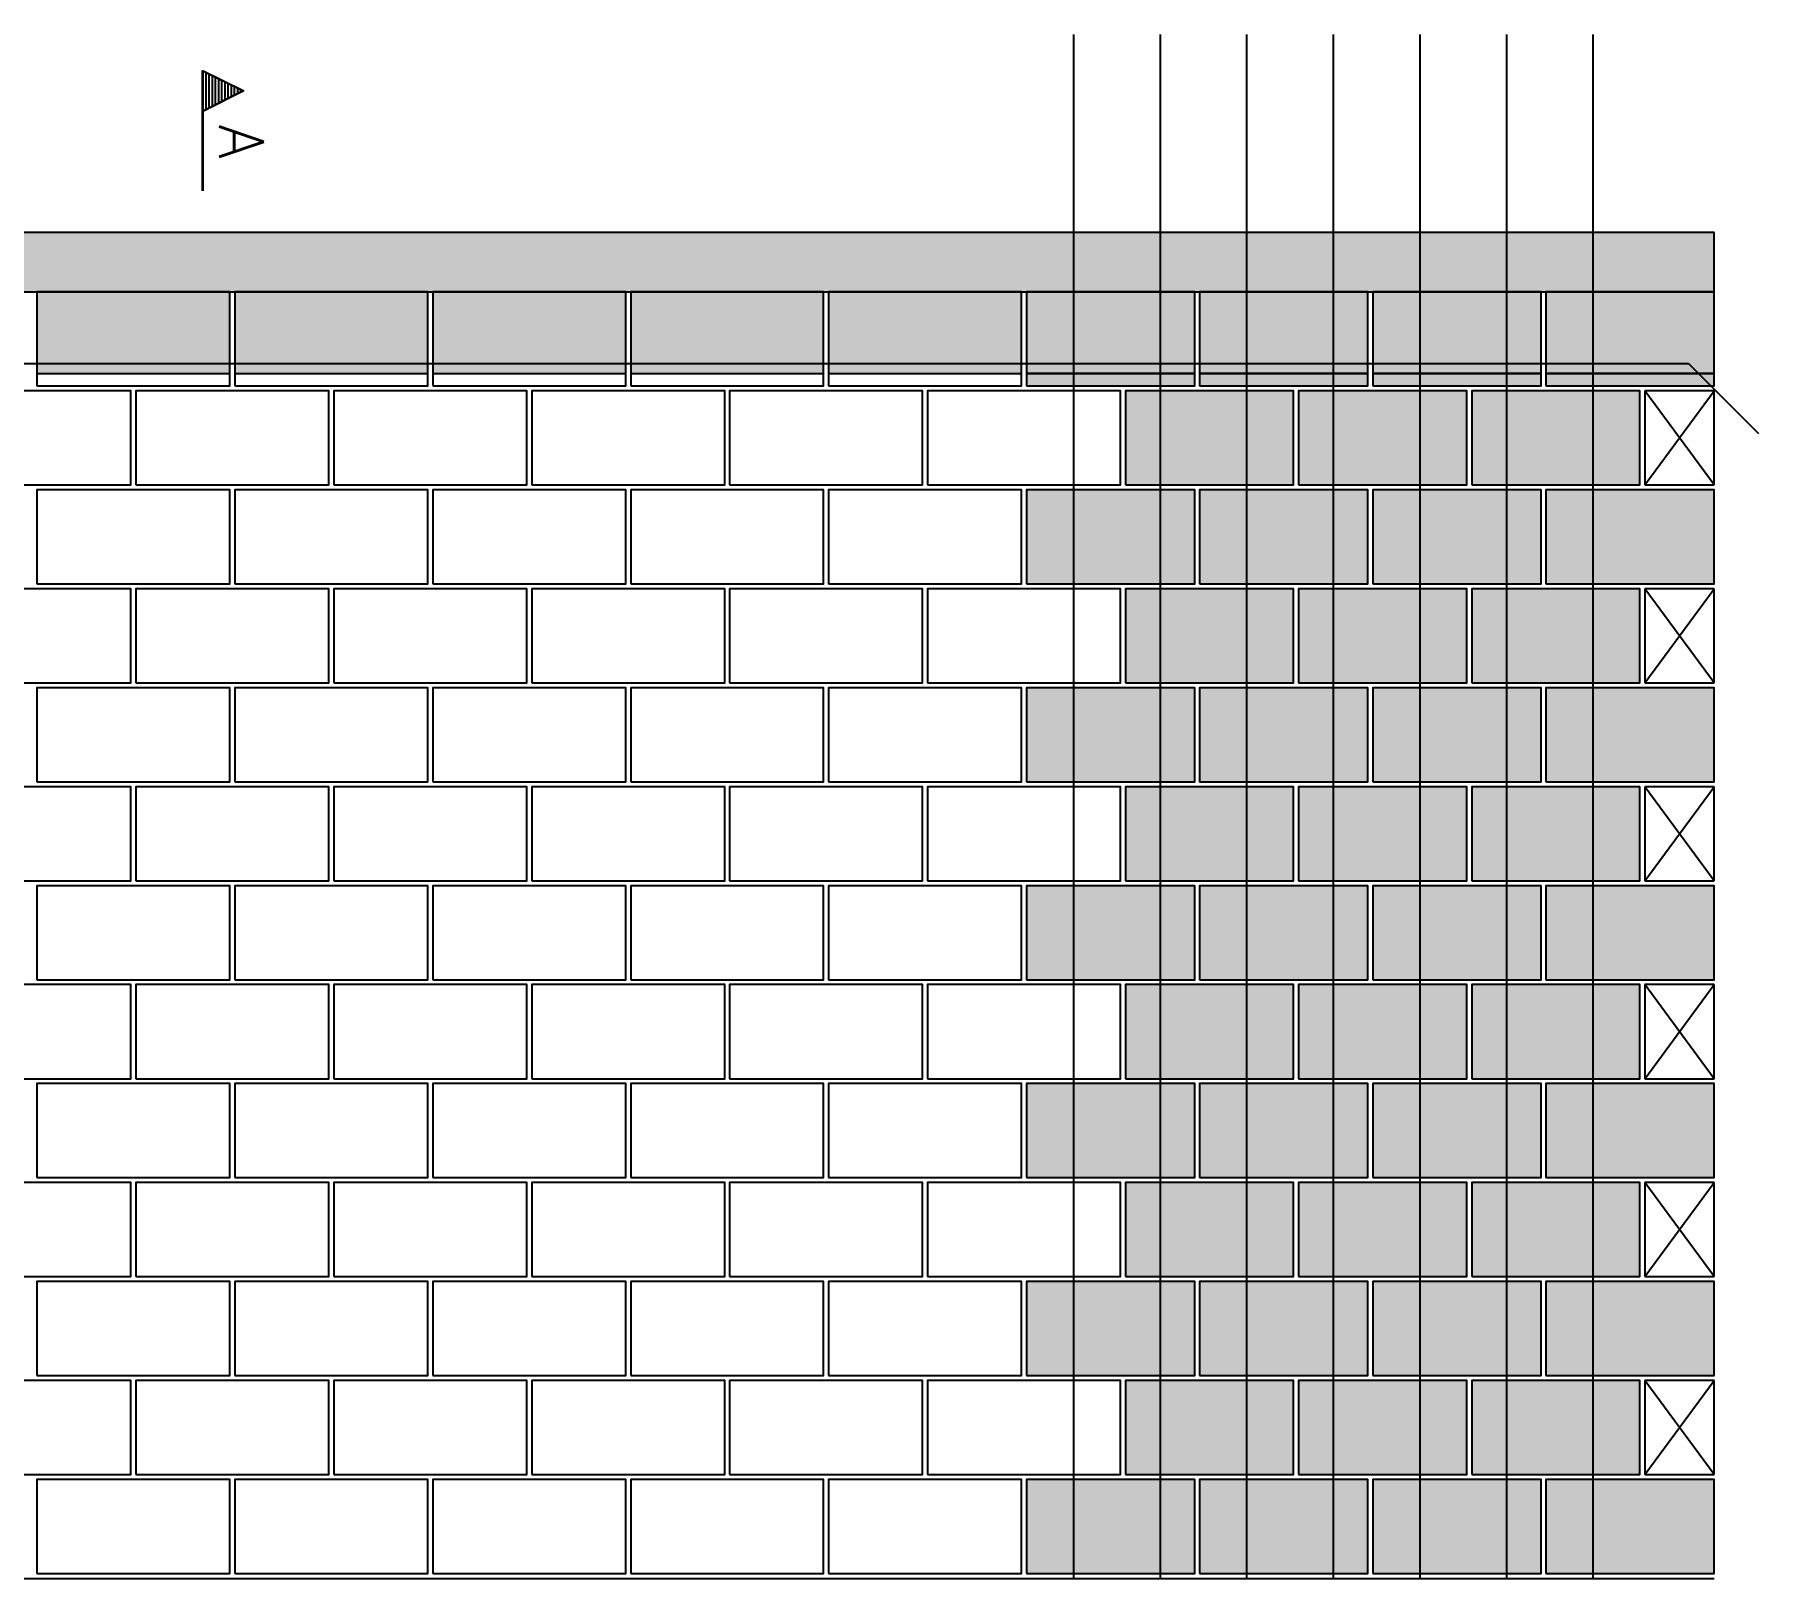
# Model space of a CAD drawing. Extents: x -1.9 to 86, y -1.6 to 61.
# Drawn here: x 56.92 to 63.89, y 36.97 to 43.21 of the extents above; entities that cross this region are included whole.
import ezdxf

# ---------------------------------------------------------------- set-up
doc = ezdxf.new("R2010")
doc.units = 0
doc.header["$MEASUREMENT"] = 0
for name, color, linetype in [('PENA_01', 1, 'CONTINUOUS'), ('PENA_02', 2, 'CONTINUOUS'), ('PENA_03', 3, 'CONTINUOUS'), ('PENA_05', 5, 'CONTINUOUS'), ('PENA_09', 254, 'CONTINUOUS'), ('PENA_11', 252, 'CONTINUOUS'), ('PENA_21', 100, 'CONTINUOUS')]:
    doc.layers.add(name, color=color, linetype=linetype)
doc.styles.get("Standard").update_dxf_attribs({"font": 'ROMANS.SHX'})

msp = doc.modelspace()

# ---------------------------------------------------------------- linework, layer by layer
at = {"layer": 'PENA_01', "linetype": 'Continuous'}
for p, q in [((56.9258, 41.8437), (57.7058, 41.8437)), ((57.7258, 41.8437), (58.5058, 41.8437)), ((58.5258, 41.8437), (59.3058, 41.8437)), ((59.3258, 41.8437), (60.1058, 41.8437)), ((60.1258, 41.8437), (60.9058, 41.8437)), ((60.9258, 41.8437), (61.6058, 41.8437)), ((61.6258, 41.8437), (62.3058, 41.8437)), ((62.3258, 41.8437), (63.0058, 41.8437)), ((63.0258, 41.8437), (63.7058, 41.8437))]:
    msp.add_line(p, q, dxfattribs=at)
at = {"layer": 'PENA_02', "linetype": 'Continuous'}
for p, q in [((63.7058, 41.7737), (63.4258, 41.7737)), ((63.4258, 41.7737), (63.4258, 41.3937)), ((63.7058, 41.3937), (63.7058, 41.7737)), ((63.4258, 41.3937), (63.7058, 41.3937)), ((63.7058, 40.9737), (63.4258, 40.9737)), ((63.4258, 40.9737), (63.4258, 40.5937)), ((63.7058, 40.5937), (63.7058, 40.9737)), ((63.4258, 40.5937), (63.7058, 40.5937)), ((63.7058, 40.1737), (63.4258, 40.1737)), ((63.4258, 40.1737), (63.4258, 39.7937)), ((63.7058, 39.7937), (63.7058, 40.1737)), ((63.4258, 39.7937), (63.7058, 39.7937)), ((63.7058, 39.3737), (63.4258, 39.3737)), ((63.4258, 39.3737), (63.4258, 38.9937)), ((63.7058, 38.9937), (63.7058, 39.3737)), ((63.4258, 38.9937), (63.7058, 38.9937)), ((63.7058, 38.5737), (63.4258, 38.5737)), ((63.4258, 38.5737), (63.4258, 38.1937)), ((63.7058, 38.1937), (63.7058, 38.5737)), ((63.4258, 38.1937), (63.7058, 38.1937)), ((63.7058, 37.7737), (63.4258, 37.7737)), ((63.4258, 37.7737), (63.4258, 37.3937)), ((63.7058, 37.3937), (63.7058, 37.7737)), ((63.4258, 37.3937), (63.7058, 37.3937)), ((50.6258, 36.9737), (63.7058, 36.9737))]:
    msp.add_line(p, q, dxfattribs=at)
for points in [[(50.6258, 42.1737), (63.7058, 42.1737), (63.7058, 42.4137), (50.6258, 42.4137), (50.6258, 42.1737)], [(56.9258, 41.7937), (57.7058, 41.7937), (57.7058, 42.1737), (56.9258, 42.1737), (56.9258, 41.7937)], [(57.7258, 41.7937), (58.5058, 41.7937), (58.5058, 42.1737), (57.7258, 42.1737), (57.7258, 41.7937)], [(58.5258, 41.7937), (59.3058, 41.7937), (59.3058, 42.1737), (58.5258, 42.1737), (58.5258, 41.7937)], [(59.3258, 41.7937), (60.1058, 41.7937), (60.1058, 42.1737), (59.3258, 42.1737), (59.3258, 41.7937)], [(60.1258, 41.7937), (60.9058, 41.7937), (60.9058, 42.1737), (60.1258, 42.1737), (60.1258, 41.7937)], [(60.9258, 41.7937), (61.6058, 41.7937), (61.6058, 42.1737), (60.9258, 42.1737), (60.9258, 41.7937)], [(61.6258, 41.7937), (62.3058, 41.7937), (62.3058, 42.1737), (61.6258, 42.1737), (61.6258, 41.7937)], [(62.3258, 41.7937), (63.0058, 41.7937), (63.0058, 42.1737), (62.3258, 42.1737), (62.3258, 41.7937)], [(63.0258, 41.7937), (63.7058, 41.7937), (63.7058, 42.1737), (63.0258, 42.1737), (63.0258, 41.7937)], [(56.5258, 41.3937), (57.3058, 41.3937), (57.3058, 41.7737), (56.5258, 41.7737), (56.5258, 41.3937)], [(57.3258, 41.3937), (58.1058, 41.3937), (58.1058, 41.7737), (57.3258, 41.7737), (57.3258, 41.3937)], [(58.1258, 41.3937), (58.9058, 41.3937), (58.9058, 41.7737), (58.1258, 41.7737), (58.1258, 41.3937)], [(58.9258, 41.3937), (59.7058, 41.3937), (59.7058, 41.7737), (58.9258, 41.7737), (58.9258, 41.3937)], [(59.7258, 41.3937), (60.5058, 41.3937), (60.5058, 41.7737), (59.7258, 41.7737), (59.7258, 41.3937)], [(60.5258, 41.3937), (61.3058, 41.3937), (61.3058, 41.7737), (60.5258, 41.7737), (60.5258, 41.3937)], [(61.3258, 41.3937), (62.0058, 41.3937), (62.0058, 41.7737), (61.3258, 41.7737), (61.3258, 41.3937)], [(62.0258, 41.3937), (62.7058, 41.3937), (62.7058, 41.7737), (62.0258, 41.7737), (62.0258, 41.3937)], [(62.7258, 41.3937), (63.4058, 41.3937), (63.4058, 41.7737), (62.7258, 41.7737), (62.7258, 41.3937)], [(56.9258, 40.9937), (57.7058, 40.9937), (57.7058, 41.3737), (56.9258, 41.3737), (56.9258, 40.9937)], [(57.7258, 40.9937), (58.5058, 40.9937), (58.5058, 41.3737), (57.7258, 41.3737), (57.7258, 40.9937)], [(58.5258, 40.9937), (59.3058, 40.9937), (59.3058, 41.3737), (58.5258, 41.3737), (58.5258, 40.9937)], [(59.3258, 40.9937), (60.1058, 40.9937), (60.1058, 41.3737), (59.3258, 41.3737), (59.3258, 40.9937)], [(60.1258, 40.9937), (60.9058, 40.9937), (60.9058, 41.3737), (60.1258, 41.3737), (60.1258, 40.9937)], [(60.9258, 40.9937), (61.6058, 40.9937), (61.6058, 41.3737), (60.9258, 41.3737), (60.9258, 40.9937)], [(61.6258, 40.9937), (62.3058, 40.9937), (62.3058, 41.3737), (61.6258, 41.3737), (61.6258, 40.9937)], [(62.3258, 40.9937), (63.0058, 40.9937), (63.0058, 41.3737), (62.3258, 41.3737), (62.3258, 40.9937)], [(63.0258, 40.9937), (63.7058, 40.9937), (63.7058, 41.3737), (63.0258, 41.3737), (63.0258, 40.9937)], [(56.5258, 40.5937), (57.3058, 40.5937), (57.3058, 40.9737), (56.5258, 40.9737), (56.5258, 40.5937)], [(57.3258, 40.5937), (58.1058, 40.5937), (58.1058, 40.9737), (57.3258, 40.9737), (57.3258, 40.5937)], [(58.1258, 40.5937), (58.9058, 40.5937), (58.9058, 40.9737), (58.1258, 40.9737), (58.1258, 40.5937)], [(58.9258, 40.5937), (59.7058, 40.5937), (59.7058, 40.9737), (58.9258, 40.9737), (58.9258, 40.5937)], [(59.7258, 40.5937), (60.5058, 40.5937), (60.5058, 40.9737), (59.7258, 40.9737), (59.7258, 40.5937)], [(60.5258, 40.5937), (61.3058, 40.5937), (61.3058, 40.9737), (60.5258, 40.9737), (60.5258, 40.5937)], [(61.3258, 40.5937), (62.0058, 40.5937), (62.0058, 40.9737), (61.3258, 40.9737), (61.3258, 40.5937)], [(62.0258, 40.5937), (62.7058, 40.5937), (62.7058, 40.9737), (62.0258, 40.9737), (62.0258, 40.5937)], [(62.7258, 40.5937), (63.4058, 40.5937), (63.4058, 40.9737), (62.7258, 40.9737), (62.7258, 40.5937)], [(56.9258, 40.1937), (57.7058, 40.1937), (57.7058, 40.5737), (56.9258, 40.5737), (56.9258, 40.1937)], [(57.7258, 40.1937), (58.5058, 40.1937), (58.5058, 40.5737), (57.7258, 40.5737), (57.7258, 40.1937)], [(58.5258, 40.1937), (59.3058, 40.1937), (59.3058, 40.5737), (58.5258, 40.5737), (58.5258, 40.1937)], [(59.3258, 40.1937), (60.1058, 40.1937), (60.1058, 40.5737), (59.3258, 40.5737), (59.3258, 40.1937)], [(60.1258, 40.1937), (60.9058, 40.1937), (60.9058, 40.5737), (60.1258, 40.5737), (60.1258, 40.1937)], [(60.9258, 40.1937), (61.6058, 40.1937), (61.6058, 40.5737), (60.9258, 40.5737), (60.9258, 40.1937)], [(61.6258, 40.1937), (62.3058, 40.1937), (62.3058, 40.5737), (61.6258, 40.5737), (61.6258, 40.1937)], [(62.3258, 40.1937), (63.0058, 40.1937), (63.0058, 40.5737), (62.3258, 40.5737), (62.3258, 40.1937)], [(63.0258, 40.1937), (63.7058, 40.1937), (63.7058, 40.5737), (63.0258, 40.5737), (63.0258, 40.1937)], [(56.5258, 39.7937), (57.3058, 39.7937), (57.3058, 40.1737), (56.5258, 40.1737), (56.5258, 39.7937)], [(57.3258, 39.7937), (58.1058, 39.7937), (58.1058, 40.1737), (57.3258, 40.1737), (57.3258, 39.7937)], [(58.1258, 39.7937), (58.9058, 39.7937), (58.9058, 40.1737), (58.1258, 40.1737), (58.1258, 39.7937)], [(58.9258, 39.7937), (59.7058, 39.7937), (59.7058, 40.1737), (58.9258, 40.1737), (58.9258, 39.7937)], [(59.7258, 39.7937), (60.5058, 39.7937), (60.5058, 40.1737), (59.7258, 40.1737), (59.7258, 39.7937)], [(60.5258, 39.7937), (61.3058, 39.7937), (61.3058, 40.1737), (60.5258, 40.1737), (60.5258, 39.7937)], [(61.3258, 39.7937), (62.0058, 39.7937), (62.0058, 40.1737), (61.3258, 40.1737), (61.3258, 39.7937)], [(62.0258, 39.7937), (62.7058, 39.7937), (62.7058, 40.1737), (62.0258, 40.1737), (62.0258, 39.7937)], [(62.7258, 39.7937), (63.4058, 39.7937), (63.4058, 40.1737), (62.7258, 40.1737), (62.7258, 39.7937)], [(56.9258, 39.3937), (57.7058, 39.3937), (57.7058, 39.7737), (56.9258, 39.7737), (56.9258, 39.3937)], [(57.7258, 39.3937), (58.5058, 39.3937), (58.5058, 39.7737), (57.7258, 39.7737), (57.7258, 39.3937)], [(58.5258, 39.3937), (59.3058, 39.3937), (59.3058, 39.7737), (58.5258, 39.7737), (58.5258, 39.3937)], [(59.3258, 39.3937), (60.1058, 39.3937), (60.1058, 39.7737), (59.3258, 39.7737), (59.3258, 39.3937)], [(60.1258, 39.3937), (60.9058, 39.3937), (60.9058, 39.7737), (60.1258, 39.7737), (60.1258, 39.3937)], [(60.9258, 39.3937), (61.6058, 39.3937), (61.6058, 39.7737), (60.9258, 39.7737), (60.9258, 39.3937)], [(61.6258, 39.3937), (62.3058, 39.3937), (62.3058, 39.7737), (61.6258, 39.7737), (61.6258, 39.3937)], [(62.3258, 39.3937), (63.0058, 39.3937), (63.0058, 39.7737), (62.3258, 39.7737), (62.3258, 39.3937)], [(63.0258, 39.3937), (63.7058, 39.3937), (63.7058, 39.7737), (63.0258, 39.7737), (63.0258, 39.3937)], [(56.5258, 38.9937), (57.3058, 38.9937), (57.3058, 39.3737), (56.5258, 39.3737), (56.5258, 38.9937)], [(57.3258, 38.9937), (58.1058, 38.9937), (58.1058, 39.3737), (57.3258, 39.3737), (57.3258, 38.9937)], [(58.1258, 38.9937), (58.9058, 38.9937), (58.9058, 39.3737), (58.1258, 39.3737), (58.1258, 38.9937)], [(58.9258, 38.9937), (59.7058, 38.9937), (59.7058, 39.3737), (58.9258, 39.3737), (58.9258, 38.9937)], [(59.7258, 38.9937), (60.5058, 38.9937), (60.5058, 39.3737), (59.7258, 39.3737), (59.7258, 38.9937)], [(60.5258, 38.9937), (61.3058, 38.9937), (61.3058, 39.3737), (60.5258, 39.3737), (60.5258, 38.9937)], [(61.3258, 38.9937), (62.0058, 38.9937), (62.0058, 39.3737), (61.3258, 39.3737), (61.3258, 38.9937)], [(62.0258, 38.9937), (62.7058, 38.9937), (62.7058, 39.3737), (62.0258, 39.3737), (62.0258, 38.9937)], [(62.7258, 38.9937), (63.4058, 38.9937), (63.4058, 39.3737), (62.7258, 39.3737), (62.7258, 38.9937)], [(56.9258, 38.5937), (57.7058, 38.5937), (57.7058, 38.9737), (56.9258, 38.9737), (56.9258, 38.5937)], [(57.7258, 38.5937), (58.5058, 38.5937), (58.5058, 38.9737), (57.7258, 38.9737), (57.7258, 38.5937)], [(58.5258, 38.5937), (59.3058, 38.5937), (59.3058, 38.9737), (58.5258, 38.9737), (58.5258, 38.5937)], [(59.3258, 38.5937), (60.1058, 38.5937), (60.1058, 38.9737), (59.3258, 38.9737), (59.3258, 38.5937)], [(60.1258, 38.5937), (60.9058, 38.5937), (60.9058, 38.9737), (60.1258, 38.9737), (60.1258, 38.5937)], [(60.9258, 38.5937), (61.6058, 38.5937), (61.6058, 38.9737), (60.9258, 38.9737), (60.9258, 38.5937)], [(61.6258, 38.5937), (62.3058, 38.5937), (62.3058, 38.9737), (61.6258, 38.9737), (61.6258, 38.5937)], [(62.3258, 38.5937), (63.0058, 38.5937), (63.0058, 38.9737), (62.3258, 38.9737), (62.3258, 38.5937)], [(63.0258, 38.5937), (63.7058, 38.5937), (63.7058, 38.9737), (63.0258, 38.9737), (63.0258, 38.5937)], [(56.5258, 38.1937), (57.3058, 38.1937), (57.3058, 38.5737), (56.5258, 38.5737), (56.5258, 38.1937)], [(57.3258, 38.1937), (58.1058, 38.1937), (58.1058, 38.5737), (57.3258, 38.5737), (57.3258, 38.1937)], [(58.1258, 38.1937), (58.9058, 38.1937), (58.9058, 38.5737), (58.1258, 38.5737), (58.1258, 38.1937)], [(58.9258, 38.1937), (59.7058, 38.1937), (59.7058, 38.5737), (58.9258, 38.5737), (58.9258, 38.1937)], [(59.7258, 38.1937), (60.5058, 38.1937), (60.5058, 38.5737), (59.7258, 38.5737), (59.7258, 38.1937)], [(60.5258, 38.1937), (61.3058, 38.1937), (61.3058, 38.5737), (60.5258, 38.5737), (60.5258, 38.1937)], [(61.3258, 38.1937), (62.0058, 38.1937), (62.0058, 38.5737), (61.3258, 38.5737), (61.3258, 38.1937)], [(62.0258, 38.1937), (62.7058, 38.1937), (62.7058, 38.5737), (62.0258, 38.5737), (62.0258, 38.1937)], [(62.7258, 38.1937), (63.4058, 38.1937), (63.4058, 38.5737), (62.7258, 38.5737), (62.7258, 38.1937)], [(56.9258, 37.7937), (57.7058, 37.7937), (57.7058, 38.1737), (56.9258, 38.1737), (56.9258, 37.7937)], [(57.7258, 37.7937), (58.5058, 37.7937), (58.5058, 38.1737), (57.7258, 38.1737), (57.7258, 37.7937)], [(58.5258, 37.7937), (59.3058, 37.7937), (59.3058, 38.1737), (58.5258, 38.1737), (58.5258, 37.7937)], [(59.3258, 37.7937), (60.1058, 37.7937), (60.1058, 38.1737), (59.3258, 38.1737), (59.3258, 37.7937)], [(60.1258, 37.7937), (60.9058, 37.7937), (60.9058, 38.1737), (60.1258, 38.1737), (60.1258, 37.7937)], [(60.9258, 37.7937), (61.6058, 37.7937), (61.6058, 38.1737), (60.9258, 38.1737), (60.9258, 37.7937)], [(61.6258, 37.7937), (62.3058, 37.7937), (62.3058, 38.1737), (61.6258, 38.1737), (61.6258, 37.7937)], [(62.3258, 37.7937), (63.0058, 37.7937), (63.0058, 38.1737), (62.3258, 38.1737), (62.3258, 37.7937)], [(63.0258, 37.7937), (63.7058, 37.7937), (63.7058, 38.1737), (63.0258, 38.1737), (63.0258, 37.7937)], [(56.5258, 37.3937), (57.3058, 37.3937), (57.3058, 37.7737), (56.5258, 37.7737), (56.5258, 37.3937)], [(57.3258, 37.3937), (58.1058, 37.3937), (58.1058, 37.7737), (57.3258, 37.7737), (57.3258, 37.3937)], [(58.1258, 37.3937), (58.9058, 37.3937), (58.9058, 37.7737), (58.1258, 37.7737), (58.1258, 37.3937)], [(58.9258, 37.3937), (59.7058, 37.3937), (59.7058, 37.7737), (58.9258, 37.7737), (58.9258, 37.3937)], [(59.7258, 37.3937), (60.5058, 37.3937), (60.5058, 37.7737), (59.7258, 37.7737), (59.7258, 37.3937)], [(60.5258, 37.3937), (61.3058, 37.3937), (61.3058, 37.7737), (60.5258, 37.7737), (60.5258, 37.3937)], [(61.3258, 37.3937), (62.0058, 37.3937), (62.0058, 37.7737), (61.3258, 37.7737), (61.3258, 37.3937)], [(62.0258, 37.3937), (62.7058, 37.3937), (62.7058, 37.7737), (62.0258, 37.7737), (62.0258, 37.3937)], [(62.7258, 37.3937), (63.4058, 37.3937), (63.4058, 37.7737), (62.7258, 37.7737), (62.7258, 37.3937)], [(56.9258, 36.9937), (57.7058, 36.9937), (57.7058, 37.3737), (56.9258, 37.3737), (56.9258, 36.9937)], [(57.7258, 36.9937), (58.5058, 36.9937), (58.5058, 37.3737), (57.7258, 37.3737), (57.7258, 36.9937)], [(58.5258, 36.9937), (59.3058, 36.9937), (59.3058, 37.3737), (58.5258, 37.3737), (58.5258, 36.9937)], [(59.3258, 36.9937), (60.1058, 36.9937), (60.1058, 37.3737), (59.3258, 37.3737), (59.3258, 36.9937)], [(60.1258, 36.9937), (60.9058, 36.9937), (60.9058, 37.3737), (60.1258, 37.3737), (60.1258, 36.9937)], [(60.9258, 36.9937), (61.6058, 36.9937), (61.6058, 37.3737), (60.9258, 37.3737), (60.9258, 36.9937)], [(61.6258, 36.9937), (62.3058, 36.9937), (62.3058, 37.3737), (61.6258, 37.3737), (61.6258, 36.9937)], [(62.3258, 36.9937), (63.0058, 36.9937), (63.0058, 37.3737), (62.3258, 37.3737), (62.3258, 36.9937)], [(63.0258, 36.9937), (63.7058, 36.9937), (63.7058, 37.3737), (63.0258, 37.3737), (63.0258, 36.9937)]]:
    msp.add_lwpolyline(points, dxfattribs=at)
at = {"layer": 'PENA_03', "linetype": 'Continuous'}
for p, q in [((57.5954, 42.582), (57.5954, 43.0684)), ((57.5954, 43.0684), (57.7614, 42.9854)), ((57.5961, 43.0673), (57.5961, 42.9036)), ((57.5961, 43.0673), (57.7598, 42.9854)), ((57.6082, 43.062), (57.6082, 42.9088)), ((57.621, 43.0556), (57.621, 42.9152)), ((57.6337, 43.0493), (57.6337, 42.9216)), ((57.6465, 43.0429), (57.6465, 42.928)), ((57.6593, 43.0365), (57.6593, 42.9344)), ((57.672, 43.0301), (57.672, 42.9408)), ((57.6848, 43.0237), (57.6848, 42.9471)), ((57.6975, 43.0173), (57.6975, 42.9535)), ((57.7103, 43.011), (57.7103, 42.9599)), ((57.7231, 43.0046), (57.7231, 42.9663)), ((57.7598, 42.9854), (57.5961, 42.9036)), ((57.7614, 42.9854), (57.5961, 42.9028)), ((57.7358, 42.9982), (57.7358, 42.9727)), ((57.7486, 42.9918), (57.7486, 42.9791)), ((57.5961, 42.9028), (57.5961, 42.582)), ((63.4258, 41.3937), (63.7058, 41.7737)), ((63.7058, 41.3937), (63.4258, 41.7737)), ((63.4258, 40.5937), (63.7058, 40.9737)), ((63.7058, 40.5937), (63.4258, 40.9737)), ((63.4258, 39.7937), (63.7058, 40.1737)), ((63.7058, 39.7937), (63.4258, 40.1737)), ((63.4258, 38.9937), (63.7058, 39.3737)), ((63.7058, 38.9937), (63.4258, 39.3737)), ((63.4258, 38.1937), (63.7058, 38.5737)), ((63.7058, 38.1937), (63.4258, 38.5737)), ((63.4258, 37.3937), (63.7058, 37.7737)), ((63.7058, 37.3937), (63.4258, 37.7737))]:
    msp.add_line(p, q, dxfattribs=at)
at = {"layer": 'PENA_05', "linetype": 'Continuous'}
for p, q in [((50.7222, 41.8837), (63.6022, 41.8837)), ((63.6022, 41.8837), (63.885, 41.6009))]:
    msp.add_line(p, q, dxfattribs=at)
for points in [[(61.1158, 43.2137), (61.1158, 36.9737)], [(61.4658, 43.2137), (61.4658, 36.9737)], [(61.8158, 43.2137), (61.8158, 36.9737)], [(62.1658, 43.2137), (62.1658, 36.9737)], [(62.5158, 43.2137), (62.5158, 36.9737)], [(62.8658, 43.2137), (62.8658, 36.9737)], [(63.2158, 43.2137), (63.2158, 36.9737)]]:
    msp.add_lwpolyline(points, dxfattribs=at)
at = {"layer": 'PENA_09', "linetype": 'Continuous'}
for points in [[(56.9258, 41.8437), (57.7058, 41.8437), (57.7058, 42.1737), (56.9258, 42.1737), (56.9258, 41.8437)], [(57.7258, 41.8437), (58.5058, 41.8437), (58.5058, 42.1737), (57.7258, 42.1737), (57.7258, 41.8437)], [(58.5258, 41.8437), (59.3058, 41.8437), (59.3058, 42.1737), (58.5258, 42.1737), (58.5258, 41.8437)], [(59.3258, 41.8437), (60.1058, 41.8437), (60.1058, 42.1737), (59.3258, 42.1737), (59.3258, 41.8437)], [(60.1258, 41.8437), (60.9058, 41.8437), (60.9058, 42.1737), (60.1258, 42.1737), (60.1258, 41.8437)], [(60.9258, 41.8437), (61.6058, 41.8437), (61.6058, 42.1737), (60.9258, 42.1737), (60.9258, 41.8437)], [(61.6258, 41.8437), (62.3058, 41.8437), (62.3058, 42.1737), (61.6258, 42.1737), (61.6258, 41.8437)], [(62.3258, 41.8437), (63.0058, 41.8437), (63.0058, 42.1737), (62.3258, 42.1737), (62.3258, 41.8437)], [(63.0258, 41.8437), (63.7058, 41.8437), (63.7058, 42.1737), (63.0258, 42.1737), (63.0258, 41.8437)]]:
    msp.add_lwpolyline(points, dxfattribs=at)
for points in [[(56.9258, 41.8437), (57.7058, 41.8437), (57.7058, 42.1737)], [(56.9258, 41.8437), (57.7058, 42.1737), (56.9258, 42.1737)], [(56.9258, 41.8437), (56.9258, 42.1737), (56.9258, 41.8437)], [(57.7258, 41.8437), (58.5058, 41.8437), (58.5058, 42.1737)], [(57.7258, 41.8437), (58.5058, 42.1737), (57.7258, 42.1737)], [(57.7258, 41.8437), (57.7258, 42.1737), (57.7258, 41.8437)], [(58.5258, 41.8437), (59.3058, 41.8437), (59.3058, 42.1737)], [(58.5258, 41.8437), (59.3058, 42.1737), (58.5258, 42.1737)], [(58.5258, 41.8437), (58.5258, 42.1737), (58.5258, 41.8437)], [(59.3258, 41.8437), (60.1058, 41.8437), (60.1058, 42.1737)], [(59.3258, 41.8437), (60.1058, 42.1737), (59.3258, 42.1737)], [(59.3258, 41.8437), (59.3258, 42.1737), (59.3258, 41.8437)], [(60.1258, 41.8437), (60.9058, 41.8437), (60.9058, 42.1737)], [(60.1258, 41.8437), (60.9058, 42.1737), (60.1258, 42.1737)], [(60.1258, 41.8437), (60.1258, 42.1737), (60.1258, 41.8437)], [(60.9258, 41.8437), (61.6058, 41.8437), (61.6058, 42.1737)], [(60.9258, 41.8437), (61.6058, 42.1737), (60.9258, 42.1737)], [(60.9258, 41.8437), (60.9258, 42.1737), (60.9258, 41.8437)], [(61.6258, 41.8437), (62.3058, 41.8437), (62.3058, 42.1737)], [(61.6258, 41.8437), (62.3058, 42.1737), (61.6258, 42.1737)], [(61.6258, 41.8437), (61.6258, 42.1737), (61.6258, 41.8437)], [(62.3258, 41.8437), (63.0058, 41.8437), (63.0058, 42.1737)], [(62.3258, 41.8437), (63.0058, 42.1737), (62.3258, 42.1737)], [(62.3258, 41.8437), (62.3258, 42.1737), (62.3258, 41.8437)], [(63.0258, 41.8437), (63.7058, 41.8437), (63.7058, 42.1737)], [(63.0258, 41.8437), (63.7058, 42.1737), (63.0258, 42.1737)], [(63.0258, 41.8437), (63.0258, 42.1737), (63.0258, 41.8437)]]:
    msp.add_solid(points, dxfattribs=at)
at = {"layer": 'PENA_11', "linetype": 'Continuous'}
for points in [[(50.6258, 42.1737), (63.7058, 42.1737), (63.7058, 42.4137)], [(50.6258, 42.1737), (63.7058, 42.4137), (50.6258, 42.4137)]]:
    msp.add_solid(points, dxfattribs=at)
at = {"layer": 'PENA_21', "linetype": 'Continuous'}
for points in [[(60.9258, 41.7937), (61.6058, 41.7937), (61.6058, 41.8437), (60.9258, 41.8437), (60.9258, 41.7937)], [(61.6258, 41.7937), (62.3058, 41.7937), (62.3058, 41.8437), (61.6258, 41.8437), (61.6258, 41.7937)], [(62.3258, 41.7937), (63.0058, 41.7937), (63.0058, 41.8437), (62.3258, 41.8437), (62.3258, 41.7937)], [(63.0258, 41.7937), (63.7058, 41.7937), (63.7058, 41.8437), (63.0258, 41.8437), (63.0258, 41.7937)], [(61.3258, 41.3937), (62.0058, 41.3937), (62.0058, 41.7737), (61.3258, 41.7737), (61.3258, 41.3937)], [(62.0258, 41.3937), (62.7058, 41.3937), (62.7058, 41.7737), (62.0258, 41.7737), (62.0258, 41.3937)], [(62.7258, 41.3937), (63.4058, 41.3937), (63.4058, 41.7737), (62.7258, 41.7737), (62.7258, 41.3937)], [(60.9258, 40.9937), (61.6058, 40.9937), (61.6058, 41.3737), (60.9258, 41.3737), (60.9258, 40.9937)], [(61.6258, 40.9937), (62.3058, 40.9937), (62.3058, 41.3737), (61.6258, 41.3737), (61.6258, 40.9937)], [(62.3258, 40.9937), (63.0058, 40.9937), (63.0058, 41.3737), (62.3258, 41.3737), (62.3258, 40.9937)], [(63.0258, 40.9937), (63.7058, 40.9937), (63.7058, 41.3737), (63.0258, 41.3737), (63.0258, 40.9937)], [(61.3258, 40.5937), (62.0058, 40.5937), (62.0058, 40.9737), (61.3258, 40.9737), (61.3258, 40.5937)], [(62.0258, 40.5937), (62.7058, 40.5937), (62.7058, 40.9737), (62.0258, 40.9737), (62.0258, 40.5937)], [(62.7258, 40.5937), (63.4058, 40.5937), (63.4058, 40.9737), (62.7258, 40.9737), (62.7258, 40.5937)], [(60.9258, 40.1937), (61.6058, 40.1937), (61.6058, 40.5737), (60.9258, 40.5737), (60.9258, 40.1937)], [(61.6258, 40.1937), (62.3058, 40.1937), (62.3058, 40.5737), (61.6258, 40.5737), (61.6258, 40.1937)], [(62.3258, 40.1937), (63.0058, 40.1937), (63.0058, 40.5737), (62.3258, 40.5737), (62.3258, 40.1937)], [(63.0258, 40.1937), (63.7058, 40.1937), (63.7058, 40.5737), (63.0258, 40.5737), (63.0258, 40.1937)], [(61.3258, 39.7937), (62.0058, 39.7937), (62.0058, 40.1737), (61.3258, 40.1737), (61.3258, 39.7937)], [(62.0258, 39.7937), (62.7058, 39.7937), (62.7058, 40.1737), (62.0258, 40.1737), (62.0258, 39.7937)], [(62.7258, 39.7937), (63.4058, 39.7937), (63.4058, 40.1737), (62.7258, 40.1737), (62.7258, 39.7937)], [(60.9258, 39.3937), (61.6058, 39.3937), (61.6058, 39.7737), (60.9258, 39.7737), (60.9258, 39.3937)], [(61.6258, 39.3937), (62.3058, 39.3937), (62.3058, 39.7737), (61.6258, 39.7737), (61.6258, 39.3937)], [(62.3258, 39.3937), (63.0058, 39.3937), (63.0058, 39.7737), (62.3258, 39.7737), (62.3258, 39.3937)], [(63.0258, 39.3937), (63.7058, 39.3937), (63.7058, 39.7737), (63.0258, 39.7737), (63.0258, 39.3937)], [(61.3258, 38.9937), (62.0058, 38.9937), (62.0058, 39.3737), (61.3258, 39.3737), (61.3258, 38.9937)], [(62.0258, 38.9937), (62.7058, 38.9937), (62.7058, 39.3737), (62.0258, 39.3737), (62.0258, 38.9937)], [(62.7258, 38.9937), (63.4058, 38.9937), (63.4058, 39.3737), (62.7258, 39.3737), (62.7258, 38.9937)], [(60.9258, 38.5937), (61.6058, 38.5937), (61.6058, 38.9737), (60.9258, 38.9737), (60.9258, 38.5937)], [(61.6258, 38.5937), (62.3058, 38.5937), (62.3058, 38.9737), (61.6258, 38.9737), (61.6258, 38.5937)], [(62.3258, 38.5937), (63.0058, 38.5937), (63.0058, 38.9737), (62.3258, 38.9737), (62.3258, 38.5937)], [(63.0258, 38.5937), (63.7058, 38.5937), (63.7058, 38.9737), (63.0258, 38.9737), (63.0258, 38.5937)], [(61.3258, 38.1937), (62.0058, 38.1937), (62.0058, 38.5737), (61.3258, 38.5737), (61.3258, 38.1937)], [(62.0258, 38.1937), (62.7058, 38.1937), (62.7058, 38.5737), (62.0258, 38.5737), (62.0258, 38.1937)], [(62.7258, 38.1937), (63.4058, 38.1937), (63.4058, 38.5737), (62.7258, 38.5737), (62.7258, 38.1937)], [(60.9258, 37.7937), (61.6058, 37.7937), (61.6058, 38.1737), (60.9258, 38.1737), (60.9258, 37.7937)], [(61.6258, 37.7937), (62.3058, 37.7937), (62.3058, 38.1737), (61.6258, 38.1737), (61.6258, 37.7937)], [(62.3258, 37.7937), (63.0058, 37.7937), (63.0058, 38.1737), (62.3258, 38.1737), (62.3258, 37.7937)], [(63.0258, 37.7937), (63.7058, 37.7937), (63.7058, 38.1737), (63.0258, 38.1737), (63.0258, 37.7937)], [(61.3258, 37.3937), (62.0058, 37.3937), (62.0058, 37.7737), (61.3258, 37.7737), (61.3258, 37.3937)], [(62.0258, 37.3937), (62.7058, 37.3937), (62.7058, 37.7737), (62.0258, 37.7737), (62.0258, 37.3937)], [(62.7258, 37.3937), (63.4058, 37.3937), (63.4058, 37.7737), (62.7258, 37.7737), (62.7258, 37.3937)], [(60.9258, 36.9937), (61.6058, 36.9937), (61.6058, 37.3737), (60.9258, 37.3737), (60.9258, 36.9937)], [(61.6258, 36.9937), (62.3058, 36.9937), (62.3058, 37.3737), (61.6258, 37.3737), (61.6258, 36.9937)], [(62.3258, 36.9937), (63.0058, 36.9937), (63.0058, 37.3737), (62.3258, 37.3737), (62.3258, 36.9937)], [(63.0258, 36.9937), (63.7058, 36.9937), (63.7058, 37.3737), (63.0258, 37.3737), (63.0258, 36.9937)]]:
    msp.add_lwpolyline(points, dxfattribs=at)
for points in [[(60.9258, 41.7937), (61.6058, 41.7937), (61.6058, 41.8437)], [(60.9258, 41.7937), (61.6058, 41.8437), (60.9258, 41.8437)], [(60.9258, 41.7937), (60.9258, 41.8437), (60.9258, 41.7937)], [(61.6258, 41.7937), (62.3058, 41.7937), (62.3058, 41.8437)], [(61.6258, 41.7937), (62.3058, 41.8437), (61.6258, 41.8437)], [(61.6258, 41.7937), (61.6258, 41.8437), (61.6258, 41.7937)], [(62.3258, 41.7937), (63.0058, 41.7937), (63.0058, 41.8437)], [(62.3258, 41.7937), (63.0058, 41.8437), (62.3258, 41.8437)], [(62.3258, 41.7937), (62.3258, 41.8437), (62.3258, 41.7937)], [(63.0258, 41.7937), (63.7058, 41.7937), (63.7058, 41.8437)], [(63.0258, 41.7937), (63.7058, 41.8437), (63.0258, 41.8437)], [(63.0258, 41.7937), (63.0258, 41.8437), (63.0258, 41.7937)], [(61.3258, 41.3937), (62.0058, 41.3937), (62.0058, 41.7737)], [(61.3258, 41.3937), (62.0058, 41.7737), (61.3258, 41.7737)], [(61.3258, 41.3937), (61.3258, 41.7737), (61.3258, 41.3937)], [(62.0258, 41.3937), (62.7058, 41.3937), (62.7058, 41.7737)], [(62.0258, 41.3937), (62.7058, 41.7737), (62.0258, 41.7737)], [(62.0258, 41.3937), (62.0258, 41.7737), (62.0258, 41.3937)], [(62.7258, 41.3937), (63.4058, 41.3937), (63.4058, 41.7737)], [(62.7258, 41.3937), (63.4058, 41.7737), (62.7258, 41.7737)], [(62.7258, 41.3937), (62.7258, 41.7737), (62.7258, 41.3937)], [(60.9258, 40.9937), (61.6058, 40.9937), (61.6058, 41.3737)], [(60.9258, 40.9937), (61.6058, 41.3737), (60.9258, 41.3737)], [(60.9258, 40.9937), (60.9258, 41.3737), (60.9258, 40.9937)], [(61.6258, 40.9937), (62.3058, 40.9937), (62.3058, 41.3737)], [(61.6258, 40.9937), (62.3058, 41.3737), (61.6258, 41.3737)], [(61.6258, 40.9937), (61.6258, 41.3737), (61.6258, 40.9937)], [(62.3258, 40.9937), (63.0058, 40.9937), (63.0058, 41.3737)], [(62.3258, 40.9937), (63.0058, 41.3737), (62.3258, 41.3737)], [(62.3258, 40.9937), (62.3258, 41.3737), (62.3258, 40.9937)], [(63.0258, 40.9937), (63.7058, 40.9937), (63.7058, 41.3737)], [(63.0258, 40.9937), (63.7058, 41.3737), (63.0258, 41.3737)], [(63.0258, 40.9937), (63.0258, 41.3737), (63.0258, 40.9937)], [(61.3258, 40.5937), (62.0058, 40.5937), (62.0058, 40.9737)], [(61.3258, 40.5937), (62.0058, 40.9737), (61.3258, 40.9737)], [(61.3258, 40.5937), (61.3258, 40.9737), (61.3258, 40.5937)], [(62.0258, 40.5937), (62.7058, 40.5937), (62.7058, 40.9737)], [(62.0258, 40.5937), (62.7058, 40.9737), (62.0258, 40.9737)], [(62.0258, 40.5937), (62.0258, 40.9737), (62.0258, 40.5937)], [(62.7258, 40.5937), (63.4058, 40.5937), (63.4058, 40.9737)], [(62.7258, 40.5937), (63.4058, 40.9737), (62.7258, 40.9737)], [(62.7258, 40.5937), (62.7258, 40.9737), (62.7258, 40.5937)], [(60.9258, 40.1937), (61.6058, 40.1937), (61.6058, 40.5737)], [(60.9258, 40.1937), (61.6058, 40.5737), (60.9258, 40.5737)], [(60.9258, 40.1937), (60.9258, 40.5737), (60.9258, 40.1937)], [(61.6258, 40.1937), (62.3058, 40.1937), (62.3058, 40.5737)], [(61.6258, 40.1937), (62.3058, 40.5737), (61.6258, 40.5737)], [(61.6258, 40.1937), (61.6258, 40.5737), (61.6258, 40.1937)], [(62.3258, 40.1937), (63.0058, 40.1937), (63.0058, 40.5737)], [(62.3258, 40.1937), (63.0058, 40.5737), (62.3258, 40.5737)], [(62.3258, 40.1937), (62.3258, 40.5737), (62.3258, 40.1937)], [(63.0258, 40.1937), (63.7058, 40.1937), (63.7058, 40.5737)], [(63.0258, 40.1937), (63.7058, 40.5737), (63.0258, 40.5737)], [(63.0258, 40.1937), (63.0258, 40.5737), (63.0258, 40.1937)], [(61.3258, 39.7937), (62.0058, 39.7937), (62.0058, 40.1737)], [(61.3258, 39.7937), (62.0058, 40.1737), (61.3258, 40.1737)], [(61.3258, 39.7937), (61.3258, 40.1737), (61.3258, 39.7937)], [(62.0258, 39.7937), (62.7058, 39.7937), (62.7058, 40.1737)], [(62.0258, 39.7937), (62.7058, 40.1737), (62.0258, 40.1737)], [(62.0258, 39.7937), (62.0258, 40.1737), (62.0258, 39.7937)], [(62.7258, 39.7937), (63.4058, 39.7937), (63.4058, 40.1737)], [(62.7258, 39.7937), (63.4058, 40.1737), (62.7258, 40.1737)], [(62.7258, 39.7937), (62.7258, 40.1737), (62.7258, 39.7937)], [(60.9258, 39.3937), (61.6058, 39.3937), (61.6058, 39.7737)], [(60.9258, 39.3937), (61.6058, 39.7737), (60.9258, 39.7737)], [(60.9258, 39.3937), (60.9258, 39.7737), (60.9258, 39.3937)], [(61.6258, 39.3937), (62.3058, 39.3937), (62.3058, 39.7737)], [(61.6258, 39.3937), (62.3058, 39.7737), (61.6258, 39.7737)], [(61.6258, 39.3937), (61.6258, 39.7737), (61.6258, 39.3937)], [(62.3258, 39.3937), (63.0058, 39.3937), (63.0058, 39.7737)], [(62.3258, 39.3937), (63.0058, 39.7737), (62.3258, 39.7737)], [(62.3258, 39.3937), (62.3258, 39.7737), (62.3258, 39.3937)], [(63.0258, 39.3937), (63.7058, 39.3937), (63.7058, 39.7737)], [(63.0258, 39.3937), (63.7058, 39.7737), (63.0258, 39.7737)], [(63.0258, 39.3937), (63.0258, 39.7737), (63.0258, 39.3937)], [(61.3258, 38.9937), (62.0058, 38.9937), (62.0058, 39.3737)], [(61.3258, 38.9937), (62.0058, 39.3737), (61.3258, 39.3737)], [(61.3258, 38.9937), (61.3258, 39.3737), (61.3258, 38.9937)], [(62.0258, 38.9937), (62.7058, 38.9937), (62.7058, 39.3737)], [(62.0258, 38.9937), (62.7058, 39.3737), (62.0258, 39.3737)], [(62.0258, 38.9937), (62.0258, 39.3737), (62.0258, 38.9937)], [(62.7258, 38.9937), (63.4058, 38.9937), (63.4058, 39.3737)], [(62.7258, 38.9937), (63.4058, 39.3737), (62.7258, 39.3737)], [(62.7258, 38.9937), (62.7258, 39.3737), (62.7258, 38.9937)], [(60.9258, 38.5937), (61.6058, 38.5937), (61.6058, 38.9737)], [(60.9258, 38.5937), (61.6058, 38.9737), (60.9258, 38.9737)], [(60.9258, 38.5937), (60.9258, 38.9737), (60.9258, 38.5937)], [(61.6258, 38.5937), (62.3058, 38.5937), (62.3058, 38.9737)], [(61.6258, 38.5937), (62.3058, 38.9737), (61.6258, 38.9737)], [(61.6258, 38.5937), (61.6258, 38.9737), (61.6258, 38.5937)], [(62.3258, 38.5937), (63.0058, 38.5937), (63.0058, 38.9737)], [(62.3258, 38.5937), (63.0058, 38.9737), (62.3258, 38.9737)], [(62.3258, 38.5937), (62.3258, 38.9737), (62.3258, 38.5937)], [(63.0258, 38.5937), (63.7058, 38.5937), (63.7058, 38.9737)], [(63.0258, 38.5937), (63.7058, 38.9737), (63.0258, 38.9737)], [(63.0258, 38.5937), (63.0258, 38.9737), (63.0258, 38.5937)], [(61.3258, 38.1937), (62.0058, 38.1937), (62.0058, 38.5737)], [(61.3258, 38.1937), (62.0058, 38.5737), (61.3258, 38.5737)], [(61.3258, 38.1937), (61.3258, 38.5737), (61.3258, 38.1937)], [(62.0258, 38.1937), (62.7058, 38.1937), (62.7058, 38.5737)], [(62.0258, 38.1937), (62.7058, 38.5737), (62.0258, 38.5737)], [(62.0258, 38.1937), (62.0258, 38.5737), (62.0258, 38.1937)], [(62.7258, 38.1937), (63.4058, 38.1937), (63.4058, 38.5737)], [(62.7258, 38.1937), (63.4058, 38.5737), (62.7258, 38.5737)], [(62.7258, 38.1937), (62.7258, 38.5737), (62.7258, 38.1937)], [(60.9258, 37.7937), (61.6058, 37.7937), (61.6058, 38.1737)], [(60.9258, 37.7937), (61.6058, 38.1737), (60.9258, 38.1737)], [(60.9258, 37.7937), (60.9258, 38.1737), (60.9258, 37.7937)], [(61.6258, 37.7937), (62.3058, 37.7937), (62.3058, 38.1737)], [(61.6258, 37.7937), (62.3058, 38.1737), (61.6258, 38.1737)], [(61.6258, 37.7937), (61.6258, 38.1737), (61.6258, 37.7937)], [(62.3258, 37.7937), (63.0058, 37.7937), (63.0058, 38.1737)], [(62.3258, 37.7937), (63.0058, 38.1737), (62.3258, 38.1737)], [(62.3258, 37.7937), (62.3258, 38.1737), (62.3258, 37.7937)], [(63.0258, 37.7937), (63.7058, 37.7937), (63.7058, 38.1737)], [(63.0258, 37.7937), (63.7058, 38.1737), (63.0258, 38.1737)], [(63.0258, 37.7937), (63.0258, 38.1737), (63.0258, 37.7937)], [(61.3258, 37.3937), (62.0058, 37.3937), (62.0058, 37.7737)], [(61.3258, 37.3937), (62.0058, 37.7737), (61.3258, 37.7737)], [(61.3258, 37.3937), (61.3258, 37.7737), (61.3258, 37.3937)], [(62.0258, 37.3937), (62.7058, 37.3937), (62.7058, 37.7737)], [(62.0258, 37.3937), (62.7058, 37.7737), (62.0258, 37.7737)], [(62.0258, 37.3937), (62.0258, 37.7737), (62.0258, 37.3937)], [(62.7258, 37.3937), (63.4058, 37.3937), (63.4058, 37.7737)], [(62.7258, 37.3937), (63.4058, 37.7737), (62.7258, 37.7737)], [(62.7258, 37.3937), (62.7258, 37.7737), (62.7258, 37.3937)], [(60.9258, 36.9937), (61.6058, 36.9937), (61.6058, 37.3737)], [(60.9258, 36.9937), (61.6058, 37.3737), (60.9258, 37.3737)], [(60.9258, 36.9937), (60.9258, 37.3737), (60.9258, 36.9937)], [(61.6258, 36.9937), (62.3058, 36.9937), (62.3058, 37.3737)], [(61.6258, 36.9937), (62.3058, 37.3737), (61.6258, 37.3737)], [(61.6258, 36.9937), (61.6258, 37.3737), (61.6258, 36.9937)], [(62.3258, 36.9937), (63.0058, 36.9937), (63.0058, 37.3737)], [(62.3258, 36.9937), (63.0058, 37.3737), (62.3258, 37.3737)], [(62.3258, 36.9937), (62.3258, 37.3737), (62.3258, 36.9937)], [(63.0258, 36.9937), (63.7058, 36.9937), (63.7058, 37.3737)], [(63.0258, 36.9937), (63.7058, 37.3737), (63.0258, 37.3737)], [(63.0258, 36.9937), (63.0258, 37.3737), (63.0258, 36.9937)]]:
    msp.add_solid(points, dxfattribs=at)

# ---------------------------------------------------------------- texts
at = {"layer": 'PENA_03', "linetype": 'Continuous'}
msp.add_text('A', height=0.18, rotation=270, dxfattribs=at).set_placement((57.6625, 42.85))

doc.saveas('drawing.dxf')
